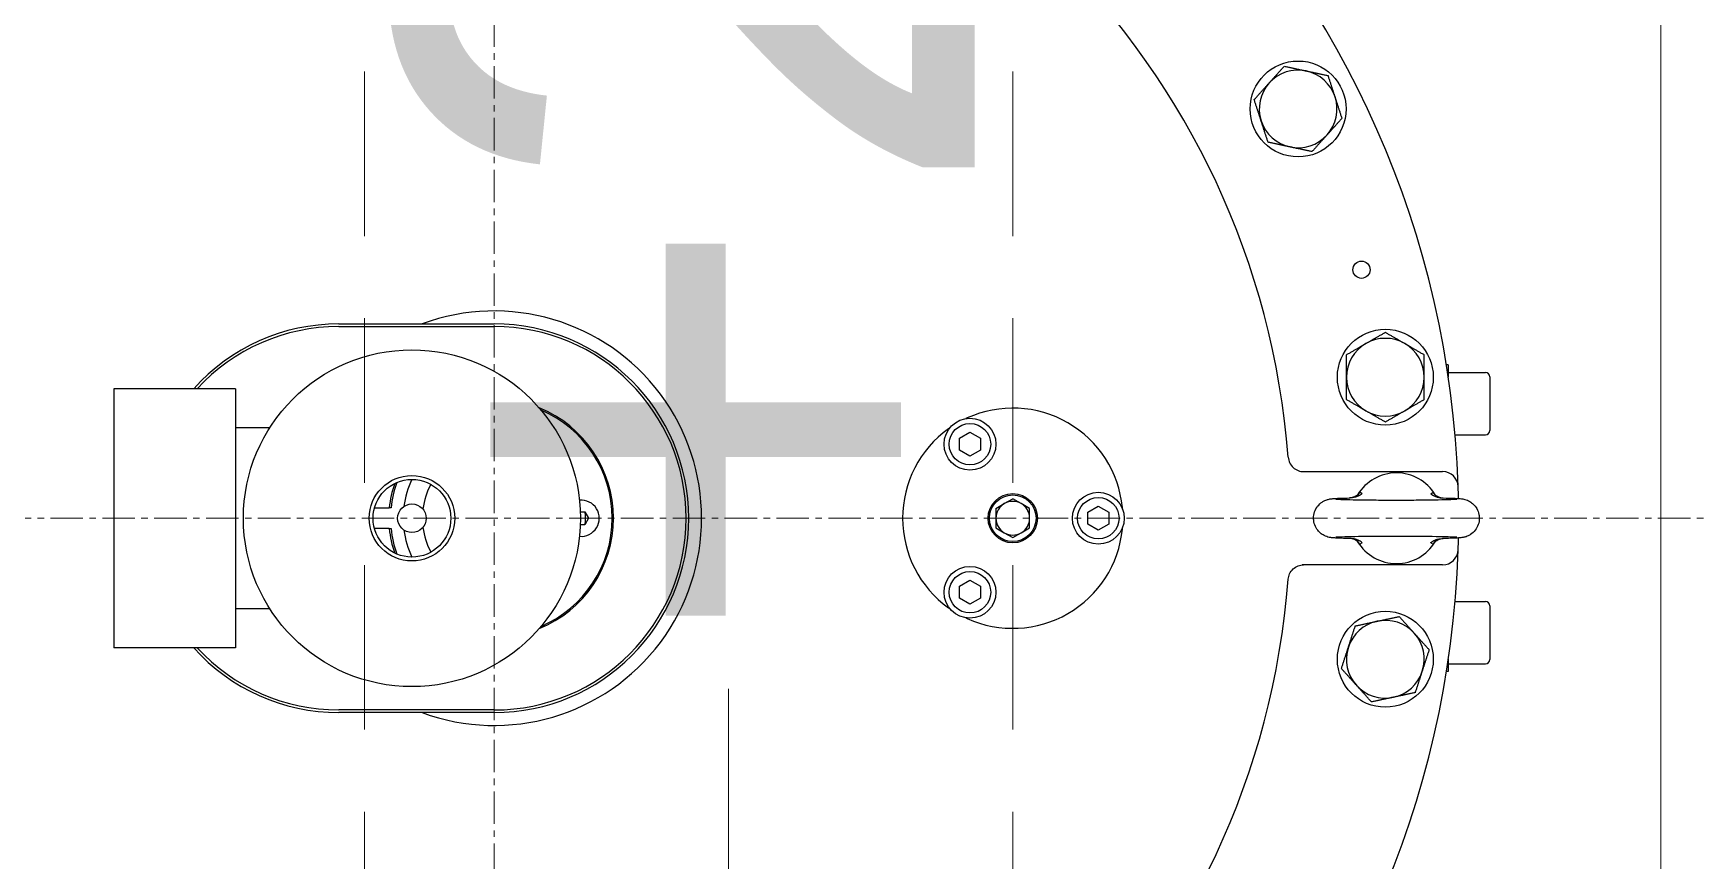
# Model space of a CAD drawing. Header units: millimetres. Extents: x 47998 to 491357, y 29487 to 305355.
# Drawn here: x 49687.9 to 49752.1, y 30379.9 to 30411.9 of the extents above; entities that cross this region are included whole.
import ezdxf

# ---------------------------------------------------------------- set-up
doc = ezdxf.new("R2010")
doc.units = ezdxf.units.MM
doc.linetypes.add('GP kota 28.53_PBS_arhitektura$0$HIDDEN', pattern=[9.525, 6.35, -3.175])
doc.linetypes.add('GP kota 28.53_PBS_strojarstvo_rashladni_sustav$0$CENTER', pattern=[2, 1.25, -0.25, 0.25, -0.25])
doc.styles.add('GP kota 28.53_PBS_arhitektura$0$KOTE', font='arial.ttf')

msp = doc.modelspace()

# ---------------------------------------------------------------- linework, layer by layer
at = {"color": 252, "linetype": 'GP kota 28.53_PBS_arhitektura$0$HIDDEN', "lineweight": 18}
for p, q in [((49700.677, 30619.953), (49700.677, 30169.953)), ((49725.677, 30619.953), (49725.677, 30169.953))]:
    msp.add_line(p, q, dxfattribs=at)
at = {"color": 20, "linetype": 'Continuous', "lineweight": 18}
msp.add_line((49750.677, 30249.953), (49750.677, 30534.953), dxfattribs=at)
at = {"color": 4, "linetype": 'GP kota 28.53_PBS_strojarstvo_rashladni_sustav$0$CENTER', "lineweight": 9}
for p, q in [((49705.677, 30345.361), (49705.677, 30468.166)), ((49224.564, 30393.161), (49757.964, 30393.161))]:
    msp.add_line(p, q, dxfattribs=at)
at = {"color": 1, "linetype": 'Continuous', "lineweight": -3}
for p, q in [((49699.677, 30400.661), (49705.677, 30400.661)), ((49699.677, 30400.561), (49705.677, 30400.561)), ((49742.477, 30399.081), (49742.403, 30399.081)), ((49742.477, 30399.081), (49742.477, 30398.602)), ((49742.477, 30398.781), (49743.917, 30398.781)), ((49744.077, 30398.621), (49744.077, 30396.541)), ((49695.702, 30398.161), (49691.002, 30398.161)), ((49691.002, 30398.161), (49691.002, 30388.161)), ((49695.702, 30398.161), (49695.702, 30388.161)), ((49695.702, 30396.661), (49697.025, 30396.661)), ((49723.627, 30396.25), (49724.027, 30396.481)), ((49724.027, 30396.481), (49724.427, 30396.25)), ((49723.627, 30395.788), (49723.627, 30396.25)), ((49724.427, 30396.25), (49724.427, 30395.788)), ((49742.737, 30396.381), (49743.917, 30396.381)), ((49724.027, 30395.557), (49723.627, 30395.788)), ((49724.427, 30395.788), (49724.027, 30395.557)), ((49736.846, 30394.961), (49742.257, 30394.961)), ((49725.352, 30393.724), (49725.677, 30393.912)), ((49726.002, 30393.724), (49725.677, 30393.912)), ((49739.148, 30394.107), (49739.067, 30394.165)), ((49741.805, 30394.107), (49741.887, 30394.165)), ((49701.056, 30393.561), (49701.628, 30393.561)), ((49701.697, 30393.561), (49701.628, 30393.561)), ((49708.997, 30393.411), (49709.171, 30393.411)), ((49709.171, 30393.411), (49709.315, 30393.161)), ((49725.027, 30393.537), (49725.352, 30393.724)), ((49725.027, 30393.537), (49725.027, 30393.161)), ((49726.327, 30393.537), (49726.002, 30393.724)), ((49726.327, 30393.161), (49726.327, 30393.537)), ((49728.577, 30393.392), (49728.977, 30393.623)), ((49728.577, 30392.93), (49728.577, 30393.392)), ((49728.977, 30393.623), (49729.377, 30393.392)), ((49729.377, 30393.392), (49729.377, 30392.93)), ((49701.628, 30392.761), (49701.056, 30392.761)), ((49701.628, 30392.761), (49701.697, 30392.761)), ((49709.171, 30392.911), (49708.997, 30392.911)), ((49709.315, 30393.161), (49709.171, 30392.911)), ((49725.027, 30393.161), (49725.027, 30392.786)), ((49725.027, 30392.786), (49725.352, 30392.598)), ((49726.002, 30392.598), (49726.327, 30392.786)), ((49726.327, 30392.786), (49726.327, 30393.161)), ((49728.977, 30392.699), (49728.577, 30392.93)), ((49729.377, 30392.93), (49728.977, 30392.699)), ((49725.352, 30392.598), (49725.677, 30392.411)), ((49725.677, 30392.411), (49726.002, 30392.598)), ((49739.148, 30392.216), (49739.067, 30392.158)), ((49741.805, 30392.216), (49741.887, 30392.158)), ((49742.257, 30391.361), (49736.846, 30391.361)), ((49723.627, 30390.534), (49724.027, 30390.765)), ((49724.027, 30390.765), (49724.427, 30390.534)), ((49723.627, 30390.072), (49723.627, 30390.534)), ((49724.027, 30389.841), (49723.627, 30390.072)), ((49724.427, 30390.072), (49724.027, 30389.841)), ((49724.427, 30390.534), (49724.427, 30390.072)), ((49697.025, 30389.661), (49695.702, 30389.661)), ((49742.737, 30389.942), (49743.917, 30389.942)), ((49744.077, 30389.782), (49744.077, 30387.702)), ((49695.702, 30388.161), (49691.002, 30388.161)), ((49742.477, 30387.721), (49742.477, 30387.242)), ((49742.477, 30387.542), (49743.917, 30387.542)), ((49742.477, 30387.242), (49742.403, 30387.242)), ((49705.677, 30385.761), (49699.677, 30385.761)), ((49705.677, 30385.661), (49699.677, 30385.661))]:
    msp.add_line(p, q, dxfattribs=at)
at = {"color": 2, "linetype": 'Continuous', "lineweight": 20}
msp.add_line((49714.715, 30340.388), (49714.715, 30386.578), dxfattribs=at)
at = {"color": 1, "linetype": 'Continuous', "lineweight": -3}
for centre, radius in [((49736.684, 30408.96), 1.85), ((49739.129, 30402.753), 0.332), ((49740.048, 30398.605), 1.85), ((49702.502, 30393.161), 6.5), ((49724.027, 30396.019), 1), ((49724.027, 30396.019), 0.8), ((49702.502, 30393.161), 1.65), ((49702.502, 30393.161), 1.5), ((49725.677, 30393.161), 0.95), ((49725.677, 30393.161), 0.9), ((49728.977, 30393.161), 1), ((49728.977, 30393.161), 0.8), ((49702.502, 30393.161), 0.55), ((49724.027, 30390.303), 1), ((49724.027, 30390.303), 0.8), ((49740.048, 30387.717), 1.85)]:
    msp.add_circle(centre, radius, dxfattribs=at)
for centre, radius, start, end in [((49705.677, 30393.161), 37.2, 91.87889, 178.12111), ((49705.677, 30393.161), 37.2, 1.87889, 88.12111), ((49705.677, 30393.161), 30.715, 94.39815, 175.60185), ((49705.677, 30393.161), 30.715, 4.39815, 85.60185), ((49736.684, 30408.96), 1.5, 138, 198), ((49736.684, 30408.96), 1.5, 78, 138), ((49736.684, 30408.96), 1.5, 18, 78), ((49736.684, 30408.96), 1.5, 318, 18), ((49736.684, 30408.96), 1.5, 198, 258), ((49736.684, 30408.96), 1.5, 258, 318), ((49705.677, 30393.161), 8, 249.63587, 110.36413), ((49699.677, 30393.161), 7.5, 90, 138.18969), ((49699.677, 30393.161), 7.4, 90, 137.49336), ((49705.677, 30393.161), 7.5, 270, 90), ((49705.677, 30393.161), 7.4, 270, 90), ((49740.048, 30398.605), 1.5, 120, 180), ((49740.048, 30398.605), 1.5, 60, 120), ((49740.048, 30398.605), 1.5, 0, 60), ((49740.048, 30398.605), 1.5, 180, 240), ((49740.048, 30398.605), 1.5, 300, 0), ((49743.917, 30398.621), 0.16, 0, 90), ((49705.677, 30393.161), 4.6, 292.14206, 67.85794), ((49705.677, 30393.161), 4.55, 293.38332, 66.61668), ((49725.677, 30393.161), 4.25, 5.61835, 114.38165), ((49740.048, 30398.605), 1.5, 240, 300), ((49725.677, 30393.161), 4.25, 125.61835, 234.38165), ((49725.677, 30393.161), 4.25, 124.77859, 125.61835), ((49723.343, 30396.419), 0.242, 114.37854, 125.61835), ((49725.677, 30393.161), 4.25, 114.38165, 115.22141), ((49724.022, 30396.811), 0.242, 114.38165, 125.62146), ((49743.917, 30396.541), 0.16, 270, 0), ((49705.677, 30393.161), 4, 159.75368, 174.26083), ((49705.677, 30393.161), 3.516, 154.74967, 172.60011), ((49740.477, 30393.161), 1.75, 31.17039, 148.82953), ((49742.257, 30394.361), 0.6, 1.87889, 90), ((49705.677, 30393.161), 4.069, 160.70349, 174.35795), ((49705.677, 30393.161), 2.775, 151.81088, 172.70845), ((49705.677, 30393.161), 37.2, 1.1737, 1.87889), ((49709.027, 30393.161), 0.7, 264.87748, 95.12252), ((49705.677, 30393.161), 3.516, 356.34374, 3.65626), ((49725.677, 30393.161), 0.65, 120, 180), ((49725.677, 30393.161), 0.65, 60, 120), ((49725.677, 30393.161), 0.65, 0, 60), ((49729.665, 30393.554), 0.242, 354.37854, 5.61835), ((49725.677, 30393.161), 4.25, 4.77859, 5.61835), ((49705.677, 30393.161), 4.069, 185.64205, 199.29651), ((49705.677, 30393.161), 4, 185.73917, 200.24632), ((49705.677, 30393.161), 3.516, 187.39989, 205.25033), ((49705.677, 30393.161), 2.775, 187.29155, 208.18912), ((49725.677, 30393.161), 4.25, 245.61835, 354.38165), ((49725.677, 30393.161), 0.65, 180, 240), ((49725.677, 30393.161), 0.65, 300, 0), ((49725.677, 30393.161), 4.25, 354.38165, 355.22141), ((49729.665, 30392.769), 0.242, 354.38165, 5.62146), ((49725.677, 30393.161), 0.65, 240, 300), ((49740.477, 30393.161), 1.75, 211.17041, 328.81926), ((49705.677, 30393.161), 37.2, 358.12111, 358.82631), ((49705.677, 30393.161), 37.2, 181.87889, 268.12111), ((49705.677, 30393.161), 37.2, 271.87889, 358.12111), ((49705.769, 30393.156), 31.107, 356.70248, 356.70252), ((49742.257, 30391.961), 0.6, 270, 358.12111), ((49705.677, 30393.161), 30.715, 184.39815, 265.60185), ((49705.677, 30393.161), 30.715, 274.39815, 355.60185), ((49723.343, 30389.903), 0.242, 234.38165, 245.62146), ((49725.677, 30393.161), 4.25, 234.38165, 235.22141), ((49743.917, 30389.782), 0.16, 0, 90), ((49725.677, 30393.161), 4.25, 244.77859, 245.61835), ((49724.022, 30389.511), 0.242, 234.37854, 245.61835), ((49740.048, 30387.717), 1.5, 102, 162), ((49740.048, 30387.717), 1.5, 42, 102), ((49699.677, 30393.161), 7.5, 221.81031, 270), ((49699.677, 30393.161), 7.4, 222.50664, 270), ((49740.048, 30387.717), 1.5, 162, 222), ((49740.048, 30387.717), 1.5, 342, 42), ((49743.917, 30387.702), 0.16, 270, 0), ((49740.048, 30387.717), 1.5, 282, 342), ((49740.048, 30387.717), 1.5, 222, 282)]:
    msp.add_arc(centre, radius, start, end, dxfattribs=at)
for points, weights in [([(49735.569, 30409.964), (49735.838, 30410.262), (49736.149, 30410.607)], [1.75055534995, 1.75055534995, 1.6248711306]), ([(49736.149, 30410.607), (49736.603, 30410.511), (49736.996, 30410.427)], [1.6248711306, 1.75055534995, 1.75055534995]), ([(49734.99, 30409.32), (49735.3, 30409.665), (49735.569, 30409.964)], [1.6248711306, 1.75055534995, 1.75055534995]), ([(49736.996, 30410.427), (49737.389, 30410.344), (49737.843, 30410.247)], [1.75055534995, 1.75055534995, 1.6248711306]), ([(49738.11, 30409.424), (49737.986, 30409.806), (49737.843, 30410.247)], [1.75055534995, 1.75055534995, 1.6248711306]), ([(49735.257, 30408.497), (49735.133, 30408.879), (49734.99, 30409.32)], [1.75055534995, 1.75055534995, 1.6248711306]), ([(49738.378, 30408.6), (49738.235, 30409.041), (49738.11, 30409.424)], [1.6248711306, 1.75055534995, 1.75055534995]), ([(49735.525, 30407.673), (49735.381, 30408.114), (49735.257, 30408.497)], [1.6248711306, 1.75055534995, 1.75055534995]), ([(49738.378, 30408.6), (49738.067, 30408.255), (49737.799, 30407.956)], [1.6248711306, 1.75055534995, 1.75055534995]), ([(49736.372, 30407.493), (49735.979, 30407.576), (49735.525, 30407.673)], [1.75055534995, 1.75055534995, 1.6248711306]), ([(49737.219, 30407.313), (49736.765, 30407.409), (49736.372, 30407.493)], [1.6248711306, 1.75055534995, 1.75055534995]), ([(49737.799, 30407.956), (49737.53, 30407.658), (49737.219, 30407.313)], [1.75055534995, 1.75055534995, 1.6248711306]), ([(49739.298, 30399.904), (49739.646, 30400.105), (49740.048, 30400.337)], [1.75055534995, 1.75055534995, 1.6248711306]), ([(49740.048, 30400.337), (49740.45, 30400.105), (49740.798, 30399.904)], [1.6248711306, 1.75055534995, 1.75055534995]), ([(49738.548, 30399.471), (49738.95, 30399.703), (49739.298, 30399.904)], [1.6248711306, 1.75055534995, 1.75055534995]), ([(49740.798, 30399.904), (49741.146, 30399.703), (49741.548, 30399.471)], [1.75055534995, 1.75055534995, 1.6248711306]), ([(49738.548, 30398.605), (49738.548, 30399.007), (49738.548, 30399.471)], [1.75055534995, 1.75055534995, 1.6248711306]), ([(49741.548, 30398.605), (49741.548, 30399.007), (49741.548, 30399.471)], [1.75055534995, 1.75055534995, 1.6248711306]), ([(49738.548, 30397.739), (49738.548, 30398.203), (49738.548, 30398.605)], [1.6248711306, 1.75055534995, 1.75055534995]), ([(49741.548, 30397.739), (49741.548, 30398.203), (49741.548, 30398.605)], [1.6248711306, 1.75055534995, 1.75055534995]), ([(49739.298, 30397.306), (49738.95, 30397.507), (49738.548, 30397.739)], [1.75055534995, 1.75055534995, 1.6248711306]), ([(49740.048, 30396.873), (49739.646, 30397.105), (49739.298, 30397.306)], [1.6248711306, 1.75055534995, 1.75055534995]), ([(49740.798, 30397.306), (49740.45, 30397.105), (49740.048, 30396.873)], [1.75055534995, 1.75055534995, 1.6248711306]), ([(49741.548, 30397.739), (49741.146, 30397.507), (49740.798, 30397.306)], [1.6248711306, 1.75055534995, 1.75055534995]), ([(49738.622, 30388.181), (49738.746, 30388.563), (49738.889, 30389.004)], [1.75055534995, 1.75055534995, 1.6248711306]), ([(49738.889, 30389.004), (49739.343, 30389.101), (49739.736, 30389.185)], [1.6248711306, 1.75055534995, 1.75055534995]), ([(49739.736, 30389.185), (49740.13, 30389.268), (49740.584, 30389.365)], [1.75055534995, 1.75055534995, 1.6248711306]), ([(49740.584, 30389.365), (49740.894, 30389.02), (49741.163, 30388.721)], [1.6248711306, 1.75055534995, 1.75055534995]), ([(49738.354, 30387.357), (49738.498, 30387.799), (49738.622, 30388.181)], [1.6248711306, 1.75055534995, 1.75055534995]), ([(49741.163, 30388.721), (49741.432, 30388.422), (49741.743, 30388.077)], [1.75055534995, 1.75055534995, 1.6248711306]), ([(49741.475, 30387.254), (49741.599, 30387.636), (49741.743, 30388.077)], [1.75055534995, 1.75055534995, 1.6248711306]), ([(49738.934, 30386.714), (49738.665, 30387.012), (49738.354, 30387.357)], [1.75055534995, 1.75055534995, 1.6248711306]), ([(49741.207, 30386.43), (49741.351, 30386.872), (49741.475, 30387.254)], [1.6248711306, 1.75055534995, 1.75055534995]), ([(49739.513, 30386.07), (49739.203, 30386.415), (49738.934, 30386.714)], [1.6248711306, 1.75055534995, 1.75055534995]), ([(49740.36, 30386.25), (49739.967, 30386.167), (49739.513, 30386.07)], [1.75055534995, 1.75055534995, 1.6248711306]), ([(49741.207, 30386.43), (49740.753, 30386.334), (49740.36, 30386.25)], [1.6248711306, 1.75055534995, 1.75055534995])]:
    msp.add_rational_spline(points, weights, degree=2, dxfattribs=at)
for points in [[(49736.302, 30395.515), (49736.302, 30395.516), (49736.302, 30395.516), (49736.301, 30395.517)], [(49739.148, 30394.107), (49739.148, 30394.106), (49739.147, 30394.105), (49739.146, 30394.105)], [(49741.807, 30394.105), (49741.806, 30394.105), (49741.806, 30394.106), (49741.805, 30394.107)], [(49741.805, 30392.216), (49741.806, 30392.216), (49741.806, 30392.217), (49741.807, 30392.218)], [(49736.301, 30390.806), (49736.302, 30390.806), (49736.302, 30390.807), (49736.302, 30390.807)]]:
    msp.add_open_spline(points, degree=3, dxfattribs=at)
for points, knots in [([(49736.302, 30395.515), (49736.307, 30395.443), (49736.326, 30395.372), (49736.389, 30395.236), (49736.435, 30395.173), (49736.548, 30395.068), (49736.614, 30395.027), (49736.753, 30394.975), (49736.824, 30394.961), (49736.896, 30394.961), (49736.896, 30394.961), (49736.897, 30394.961)], [-0.9004468, -0.9004468, -0.9004468, -0.9004468, -0.6817895, -0.6817895, -0.4495896, -0.4495896, -0.2170841, -0.2170841, 0, 0, 0.0013916, 0.0013916, 0.0013916, 0.0013916]), ([(49738.697, 30392.378), (49738.507, 30392.382), (49738.348, 30392.387), (49738.162, 30392.395), (49738.108, 30392.397), (49738.029, 30392.403), (49738, 30392.405), (49737.953, 30392.411), (49737.939, 30392.413), (49737.899, 30392.42), (49737.871, 30392.425), (49737.806, 30392.443), (49737.773, 30392.454), (49737.708, 30392.481), (49737.677, 30392.497), (49737.599, 30392.544), (49737.554, 30392.578), (49737.46, 30392.668), (49737.414, 30392.727), (49737.338, 30392.862), (49737.31, 30392.939), (49737.286, 30393.065), (49737.281, 30393.113), (49737.281, 30393.244), (49737.295, 30393.328), (49737.348, 30393.483), (49737.388, 30393.557), (49737.487, 30393.685), (49737.548, 30393.742), (49737.646, 30393.808), (49737.678, 30393.826), (49737.738, 30393.855), (49737.766, 30393.865), (49737.81, 30393.88), (49737.827, 30393.885), (49737.867, 30393.896), (49737.888, 30393.9), (49737.925, 30393.907), (49737.94, 30393.91), (49737.982, 30393.915), (49738.004, 30393.917), (49738.097, 30393.925), (49738.176, 30393.929), (49738.392, 30393.937), (49738.533, 30393.941), (49738.697, 30393.944)], [0, 0, 0, 0, 0.812703, 0.812703, 1.237875, 1.237875, 1.520232, 1.520232, 1.626256, 1.626256, 1.767357, 1.767357, 1.883412, 1.883412, 1.991442, 1.991442, 2.160174, 2.160174, 2.38207, 2.38207, 2.623065, 2.623065, 2.76685, 2.76685, 3.014743, 3.014743, 3.259556, 3.259556, 3.502849, 3.502849, 3.617177, 3.617177, 3.711025, 3.711025, 3.775502, 3.775502, 3.875274, 3.875274, 3.983833, 3.983833, 4.19623, 4.19623, 4.834281, 4.834281, 5.533924, 5.533924, 5.533924, 5.533924]), ([(49739.067, 30394.165), (49739.037, 30394.124), (49739.004, 30394.087), (49738.968, 30394.057), (49738.945, 30394.038), (49738.921, 30394.022), (49738.897, 30394.008), (49738.884, 30394.001), (49738.87, 30393.994), (49738.857, 30393.988), (49738.795, 30393.96), (49738.733, 30393.948), (49738.67, 30393.943)], [0.000000002, 0.000000002, 0.000000002, 0.000000002, 0.001498404, 0.001498404, 0.001498404, 0.002459654, 0.002459654, 0.002459654, 0.002996807, 0.002996807, 0.002996807, 0.005553064, 0.005553064, 0.005553064, 0.005553064]), ([(49739.146, 30394.105), (49739.125, 30394.084), (49739.102, 30394.065), (49739.078, 30394.05), (49739.062, 30394.04), (49739.046, 30394.03), (49739.029, 30394.022), (49738.987, 30394.001), (49738.944, 30393.987), (49738.901, 30393.976), (49738.825, 30393.956), (49738.748, 30393.948), (49738.671, 30393.943)], [0, 0, 0, 0, 0.000877566, 0.000877566, 0.000877566, 0.001467306, 0.001467306, 0.001467306, 0.002934612, 0.002934612, 0.002934612, 0.005508973, 0.005508973, 0.005508973, 0.005508973]), ([(49739.039, 30394.128), (49739.037, 30394.126), (49739.025, 30394.112), (49738.992, 30394.064), (49738.97, 30394.031), (49738.946, 30393.988)], [0, 0, 0, 0, 0.2837834, 0.2837834, 0.5628961, 0.5628961, 0.5628961, 0.5628961]), ([(49741.807, 30394.105), (49741.828, 30394.084), (49741.851, 30394.065), (49741.875, 30394.05), (49741.891, 30394.04), (49741.908, 30394.03), (49741.925, 30394.022), (49741.966, 30394.001), (49742.009, 30393.987), (49742.053, 30393.976), (49742.129, 30393.956), (49742.206, 30393.948), (49742.283, 30393.943)], [0, 0, 0, 0, 0.000877566, 0.000877566, 0.000877566, 0.001467306, 0.001467306, 0.001467306, 0.002934612, 0.002934612, 0.002934612, 0.005508983, 0.005508983, 0.005508983, 0.005508983]), ([(49741.887, 30394.165), (49741.916, 30394.124), (49741.95, 30394.087), (49741.986, 30394.057), (49742.008, 30394.039), (49742.031, 30394.023), (49742.054, 30394.01), (49742.068, 30394.002), (49742.082, 30393.995), (49742.096, 30393.988), (49742.159, 30393.96), (49742.221, 30393.948), (49742.283, 30393.943)], [0, 0, 0, 0, 0.001498404, 0.001498404, 0.001498404, 0.002419827, 0.002419827, 0.002419827, 0.002996807, 0.002996807, 0.002996807, 0.005553398, 0.005553398, 0.005553398, 0.005553398]), ([(49742.008, 30393.988), (49742.006, 30393.992), (49742.003, 30393.996), (49741.972, 30394.049), (49741.948, 30394.085), (49741.923, 30394.119), (49741.916, 30394.127), (49741.915, 30394.128)], [2.6403355, 2.6403355, 2.6403355, 2.6403355, 2.6668441, 2.6668441, 3.0019038, 3.0019038, 3.2038233, 3.2038233, 3.2038233, 3.2038233]), ([(49742.257, 30393.944), (49742.447, 30393.94), (49742.606, 30393.935), (49742.791, 30393.928), (49742.845, 30393.925), (49742.925, 30393.919), (49742.953, 30393.917), (49743.001, 30393.911), (49743.015, 30393.909), (49743.054, 30393.903), (49743.083, 30393.897), (49743.147, 30393.88), (49743.181, 30393.868), (49743.245, 30393.841), (49743.277, 30393.825), (49743.355, 30393.779), (49743.4, 30393.744), (49743.493, 30393.655), (49743.54, 30393.595), (49743.615, 30393.461), (49743.643, 30393.383), (49743.668, 30393.257), (49743.672, 30393.209), (49743.672, 30393.079), (49743.658, 30392.995), (49743.605, 30392.84), (49743.566, 30392.766), (49743.467, 30392.637), (49743.406, 30392.58), (49743.308, 30392.515), (49743.275, 30392.496), (49743.215, 30392.468), (49743.188, 30392.457), (49743.144, 30392.442), (49743.127, 30392.437), (49743.087, 30392.426), (49743.066, 30392.422), (49743.029, 30392.415), (49743.013, 30392.413), (49742.971, 30392.407), (49742.949, 30392.405), (49742.856, 30392.398), (49742.778, 30392.394), (49742.561, 30392.386), (49742.42, 30392.382), (49742.257, 30392.378)], [0, 0, 0, 0, 0.812703, 0.812703, 1.237875, 1.237875, 1.520232, 1.520232, 1.626256, 1.626256, 1.767357, 1.767357, 1.883412, 1.883412, 1.991442, 1.991442, 2.160174, 2.160174, 2.38207, 2.38207, 2.623065, 2.623065, 2.76685, 2.76685, 3.014743, 3.014743, 3.259556, 3.259556, 3.502849, 3.502849, 3.617177, 3.617177, 3.711025, 3.711025, 3.775502, 3.775502, 3.875274, 3.875274, 3.983833, 3.983833, 4.19623, 4.19623, 4.834281, 4.834281, 5.533924, 5.533924, 5.533924, 5.533924]), ([(49738.143, 30393.899), (49738.143, 30393.899), (49738.143, 30393.899), (49738.144, 30393.899), (49738.152, 30393.898), (49738.186, 30393.895), (49738.223, 30393.893), (49738.344, 30393.888), (49738.445, 30393.885), (49738.713, 30393.878), (49738.894, 30393.875), (49739.306, 30393.869), (49739.543, 30393.866), (49740.012, 30393.862), (49740.245, 30393.861), (49740.477, 30393.861)], [5.903535, 5.903535, 5.903535, 5.903535, 5.909303, 5.909303, 6.107622, 6.107622, 6.477937, 6.477937, 7.070262, 7.070262, 7.803554, 7.803554, 8.574519, 8.574519, 9.268829, 9.268829, 9.268829, 9.268829]), ([(49740.477, 30393.861), (49740.734, 30393.861), (49740.995, 30393.863), (49741.488, 30393.867), (49741.726, 30393.87), (49742.144, 30393.876), (49742.329, 30393.88), (49742.616, 30393.888), (49742.727, 30393.893), (49742.798, 30393.898), (49742.81, 30393.899), (49742.81, 30393.899)], [0, 0, 0, 0, 0.772132, 0.772132, 1.559376, 1.559376, 2.344158, 2.344158, 3.111742, 3.111742, 3.360179, 3.360179, 3.360179, 3.360179]), ([(49740.477, 30392.461), (49740.219, 30392.461), (49739.959, 30392.46), (49739.466, 30392.456), (49739.227, 30392.453), (49738.809, 30392.446), (49738.625, 30392.443), (49738.337, 30392.434), (49738.227, 30392.43), (49738.155, 30392.425), (49738.143, 30392.424), (49738.143, 30392.424)], [0, 0, 0, 0, 0.772132, 0.772132, 1.559376, 1.559376, 2.344158, 2.344158, 3.111742, 3.111742, 3.360179, 3.360179, 3.360179, 3.360179]), ([(49739.067, 30392.158), (49739.037, 30392.199), (49739.004, 30392.236), (49738.968, 30392.266), (49738.946, 30392.284), (49738.923, 30392.299), (49738.9, 30392.312), (49738.886, 30392.321), (49738.872, 30392.328), (49738.857, 30392.334), (49738.795, 30392.362), (49738.733, 30392.375), (49738.67, 30392.379)], [0, 0, 0, 0, 0.001498404, 0.001498404, 0.001498404, 0.002415266, 0.002415266, 0.002415266, 0.002996807, 0.002996807, 0.002996807, 0.005553331, 0.005553331, 0.005553331, 0.005553331]), ([(49739.146, 30392.218), (49739.125, 30392.239), (49739.102, 30392.257), (49739.078, 30392.273), (49739.062, 30392.283), (49739.046, 30392.292), (49739.029, 30392.301), (49738.987, 30392.321), (49738.944, 30392.336), (49738.901, 30392.347), (49738.825, 30392.366), (49738.748, 30392.375), (49738.671, 30392.379)], [0, 0, 0, 0, 0.000877566, 0.000877566, 0.000877566, 0.001467306, 0.001467306, 0.001467306, 0.002934612, 0.002934612, 0.002934612, 0.005508983, 0.005508983, 0.005508983, 0.005508983]), ([(49738.946, 30392.334), (49738.953, 30392.321), (49738.961, 30392.309), (49738.995, 30392.252), (49739.018, 30392.221), (49739.035, 30392.199), (49739.038, 30392.195), (49739.039, 30392.194)], [2.6401081, 2.6401081, 2.6401081, 2.6401081, 2.7269226, 2.7269226, 3.0686634, 3.0686634, 3.2034938, 3.2034938, 3.2034938, 3.2034938]), ([(49742.81, 30392.424), (49742.81, 30392.424), (49742.81, 30392.424), (49742.81, 30392.424), (49742.802, 30392.425), (49742.767, 30392.427), (49742.73, 30392.429), (49742.609, 30392.434), (49742.508, 30392.438), (49742.24, 30392.444), (49742.059, 30392.448), (49741.648, 30392.454), (49741.41, 30392.456), (49740.942, 30392.46), (49740.708, 30392.461), (49740.477, 30392.461)], [5.903535, 5.903535, 5.903535, 5.903535, 5.909303, 5.909303, 6.107622, 6.107622, 6.477937, 6.477937, 7.070262, 7.070262, 7.803554, 7.803554, 8.574519, 8.574519, 9.268829, 9.268829, 9.268829, 9.268829]), ([(49741.807, 30392.218), (49741.828, 30392.239), (49741.851, 30392.257), (49741.875, 30392.273), (49741.891, 30392.283), (49741.908, 30392.292), (49741.925, 30392.301), (49741.966, 30392.321), (49742.009, 30392.336), (49742.053, 30392.347), (49742.129, 30392.366), (49742.206, 30392.375), (49742.283, 30392.379)], [0, 0, 0, 0, 0.000877566, 0.000877566, 0.000877566, 0.001467306, 0.001467306, 0.001467306, 0.002934612, 0.002934612, 0.002934612, 0.005508973, 0.005508973, 0.005508973, 0.005508973]), ([(49741.887, 30392.158), (49741.917, 30392.199), (49741.95, 30392.236), (49741.986, 30392.266), (49742.022, 30392.295), (49742.059, 30392.318), (49742.096, 30392.334), (49742.159, 30392.362), (49742.221, 30392.375), (49742.283, 30392.379)], [0, 0, 0, 0, 0.001498404, 0.001498404, 0.001498404, 0.002996807, 0.002996807, 0.002996807, 0.005548719, 0.005548719, 0.005548719, 0.005548719]), ([(49741.915, 30392.194), (49741.916, 30392.195), (49741.924, 30392.205), (49741.952, 30392.245), (49741.973, 30392.275), (49742, 30392.32), (49742.004, 30392.327), (49742.008, 30392.334)], [0, 0, 0, 0, 0.2398306, 0.2398306, 0.5161634, 0.5161634, 0.5635887, 0.5635887, 0.5635887, 0.5635887]), ([(49736.302, 30390.807), (49736.307, 30390.88), (49736.326, 30390.951), (49736.389, 30391.087), (49736.435, 30391.15), (49736.548, 30391.254), (49736.614, 30391.295), (49736.753, 30391.348), (49736.824, 30391.361), (49736.896, 30391.361), (49736.896, 30391.361), (49736.897, 30391.361)], [0, 0, 0, 0, 0.2186101, 0.2186101, 0.4507598, 0.4507598, 0.6832151, 0.6832151, 0.9002524, 0.9002524, 0.9016437, 0.9016437, 0.9016437, 0.9016437])]:
    msp.add_open_spline(points, degree=3, knots=knots, dxfattribs=at)

# ---------------------------------------------------------------- texts
at = {"color": 2, "linetype": 'Continuous', "lineweight": 20, "style": 'GP kota 28.53_PBS_arhitektura$0$KOTE', "width": 0.95}
msp.add_attdef('+28,53', (49724.213, 30387.956), '', height=22.275, rotation=90, dxfattribs=at)

doc.saveas('drawing.dxf')
